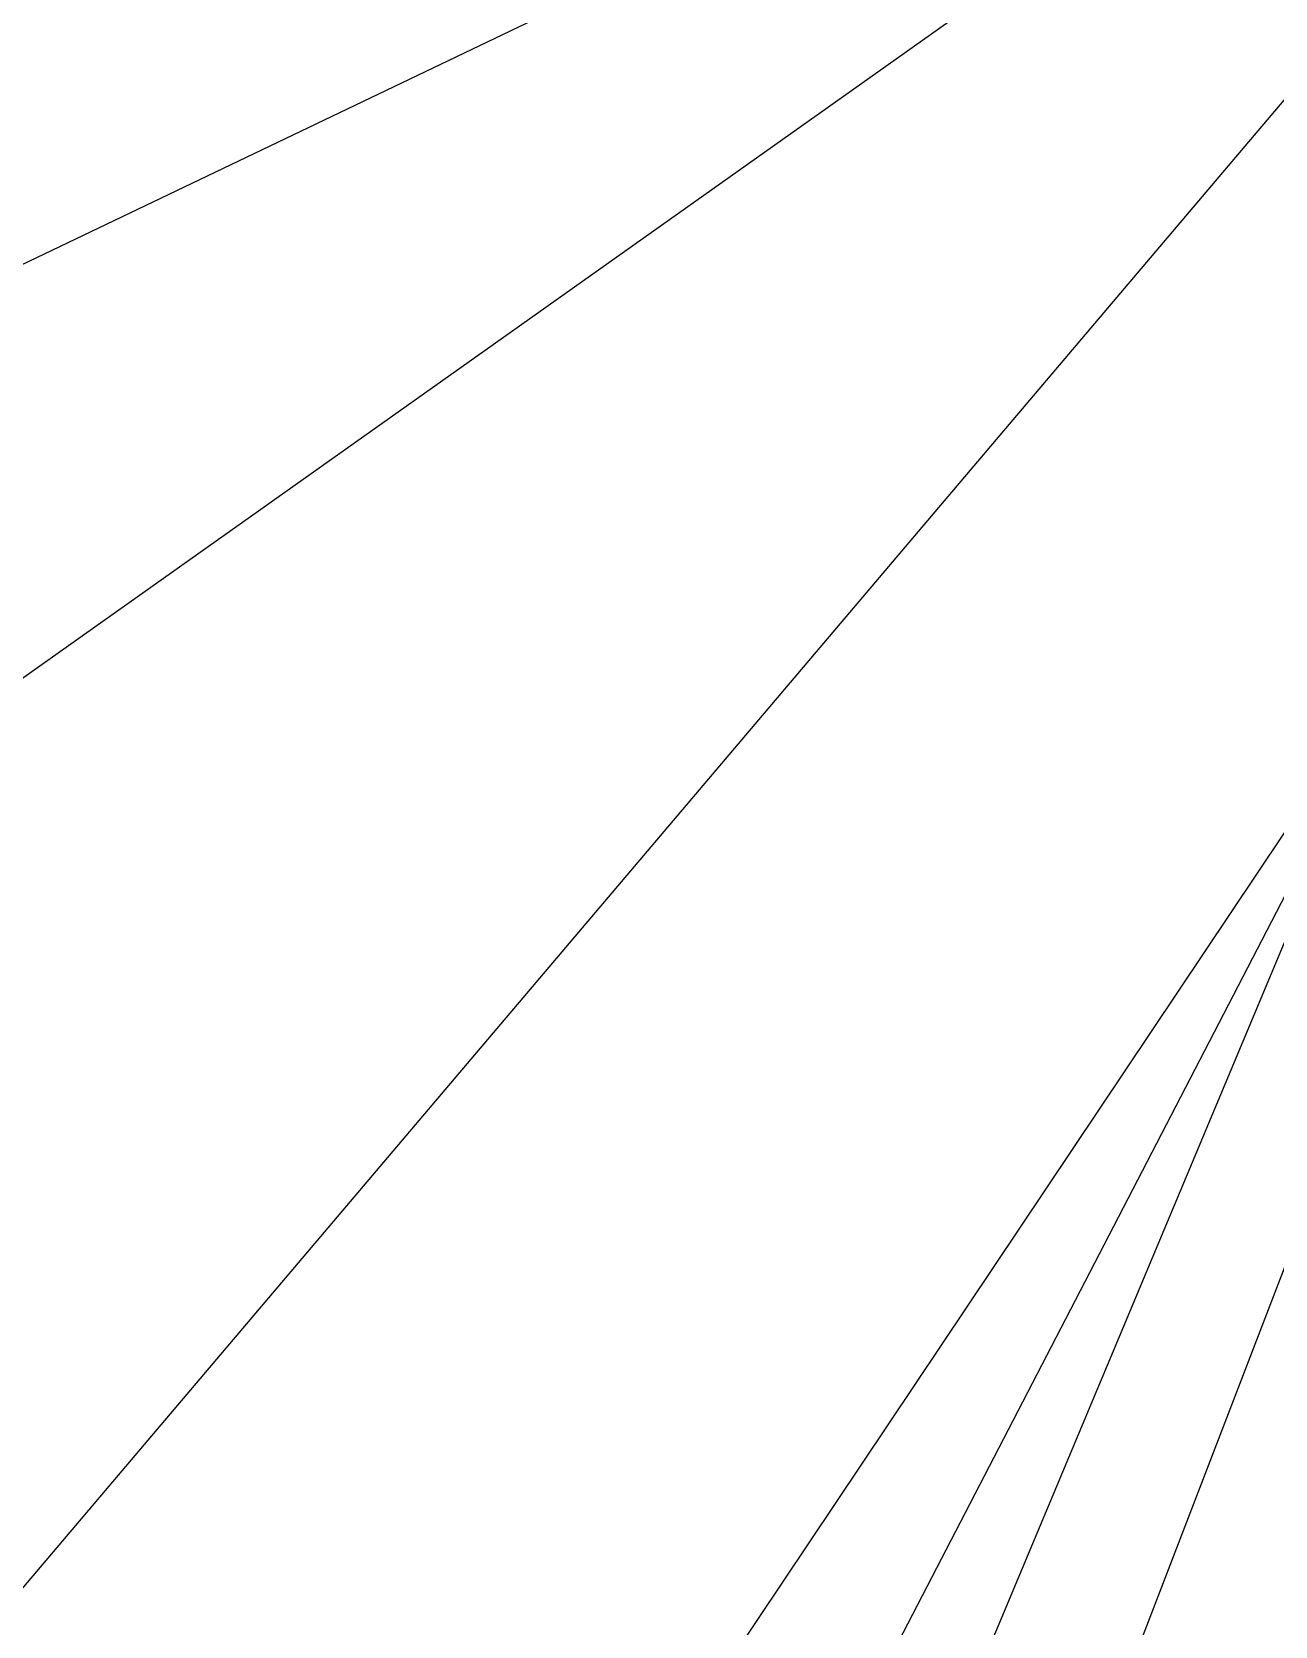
# Model space of a CAD drawing. Header units: millimetres. Extents: x -57554 to 16546, y 2142 to 98430.
# Drawn here: x -26125.3 to -25855.5, y 76751.8 to 77097.4 of the extents above; entities that cross this region are included whole.
import ezdxf

# ---------------------------------------------------------------- set-up
doc = ezdxf.new("R2010")
doc.units = ezdxf.units.MM
doc.layers.add('S-Z2-A_TEXTUAL_ANNOTATION', color=7, linetype='Continuous')

msp = doc.modelspace()

# ---------------------------------------------------------------- linework, layer by layer
at = {"layer": 'S-Z2-A_TEXTUAL_ANNOTATION'}
for p, q in [((-25725.98, 77233.21), (-26365.62, 76479.09)), ((-25698.4, 77233.21), (-26123.64, 76126.73)), ((-25746.07, 77229.45), (-26645.21, 76799.09)), ((-25743.19, 77229.45), (-26576.26, 76639.09)), ((-25688.04, 77229.45), (-26385.04, 75884.09)), ((-25715.62, 77229.45), (-26096.86, 76319.09)), ((-25666.12, 77203.85), (-26492.17, 75970.07))]:
    msp.add_line(p, q, dxfattribs=at)

doc.saveas('drawing.dxf')
